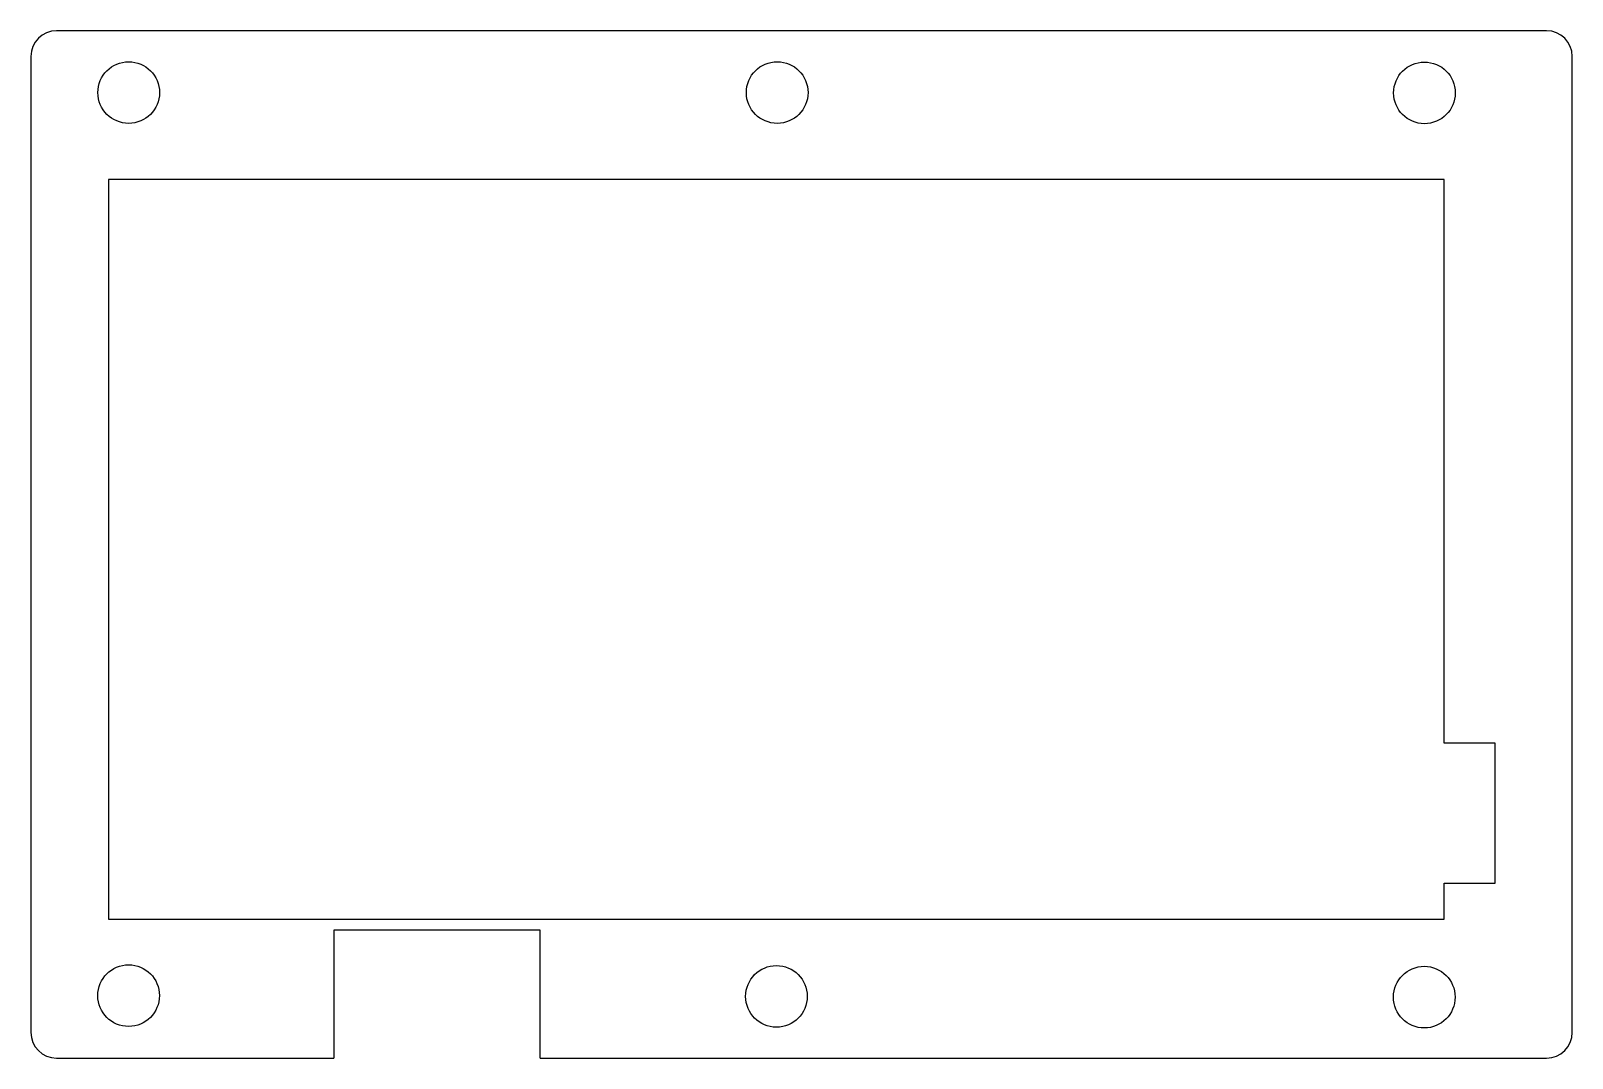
# Model space of a CAD drawing. Header units: millimetres. Extents: x 2 to 152, y 2 to 102.
import ezdxf

# ---------------------------------------------------------------- set-up
doc = ezdxf.new("R2010")
doc.units = ezdxf.units.MM
doc.layers.add('Body001', color=7, linetype='CONTINUOUS')

msp = doc.modelspace()

# ---------------------------------------------------------------- linework, layer by layer
at = {"layer": 'Body001'}
for p, q in [((4.95, 102.47, 2), (4.95, 102.47, 3)), ((149.95, 102.47, 2), (4.95, 102.47, 2)), ((149.95, 102.47, 3), (4.95, 102.47, 3)), ((4.95, 102.47, 2), (4.95, 102.47, 3)), ((149.95, 102.47, 2), (4.95, 102.47, 2)), ((149.95, 102.47, 3), (4.95, 102.47, 3)), ((149.95, 102.47, 2), (149.95, 102.47, 3)), ((149.95, 102.47, 2), (149.95, 102.47, 3)), ((2.45, 99.97, 2), (2.45, 99.97, 3)), ((2.45, 99.97, 2), (2.45, 4.97, 2)), ((2.45, 99.97, 3), (2.45, 4.97, 3)), ((2.45, 99.97, 2), (2.45, 99.97, 3)), ((2.45, 99.97, 2), (2.45, 4.97, 2)), ((2.45, 99.97, 3), (2.45, 4.97, 3)), ((152.45, 4.97, 2), (152.45, 99.97, 2)), ((152.45, 4.97, 3), (152.45, 99.97, 3)), ((152.45, 99.97, 2), (152.45, 99.97, 3)), ((152.45, 99.97, 2), (152.45, 99.97, 3)), ((152.45, 4.97, 2), (152.45, 99.97, 2)), ((152.45, 4.97, 3), (152.45, 99.97, 3)), ((14.97, 96.46, 3), (14.97, 96.46, 2)), ((14.97, 96.46, 3), (14.97, 96.46, 2)), ((78.08, 96.46, 3), (78.08, 96.46, 2)), ((78.08, 96.46, 3), (78.08, 96.46, 2)), ((141.07, 96.43, 3), (141.07, 96.43, 2)), ((141.07, 96.43, 3), (141.07, 96.43, 2)), ((10, 88, 2), (10, 16, 2)), ((140, 88, 2), (10, 88, 2)), ((10, 88, 3), (10, 16, 3)), ((140, 88, 3), (10, 88, 3)), ((10, 88, 3), (10, 88, 2)), ((10, 88, 3), (10, 16, 3)), ((10, 88, 2), (10, 16, 2)), ((10, 88, 3), (10, 88, 2)), ((140, 88, 3), (10, 88, 3)), ((140, 88, 2), (10, 88, 2)), ((140, 33.14, 2), (140, 88, 2)), ((140, 33.14, 3), (140, 88, 3)), ((140, 33.14, 3), (140, 88, 3)), ((140, 88, 3), (140, 88, 2)), ((140, 33.14, 2), (140, 88, 2)), ((140, 88, 3), (140, 88, 2)), ((144.95, 33.14, 2), (140, 33.14, 2)), ((144.95, 33.14, 3), (140, 33.14, 3)), ((140, 33.14, 3), (140, 33.14, 2)), ((144.95, 33.14, 3), (140, 33.14, 3)), ((144.95, 33.14, 2), (140, 33.14, 2)), ((140, 33.14, 3), (140, 33.14, 2)), ((144.95, 19.5, 2), (144.95, 33.14, 2)), ((144.95, 19.5, 3), (144.95, 33.14, 3)), ((144.95, 33.14, 3), (144.95, 33.14, 2)), ((144.95, 19.5, 3), (144.95, 33.14, 3)), ((144.95, 19.5, 2), (144.95, 33.14, 2)), ((144.95, 33.14, 3), (144.95, 33.14, 2)), ((140, 16, 2), (140, 19.5, 2)), ((140, 19.5, 2), (144.95, 19.5, 2)), ((140, 16, 3), (140, 19.5, 3)), ((140, 19.5, 3), (144.95, 19.5, 3)), ((140, 16, 3), (140, 19.5, 3)), ((140, 19.5, 3), (140, 19.5, 2)), ((140, 16, 2), (140, 19.5, 2)), ((140, 19.5, 3), (140, 19.5, 2)), ((140, 19.5, 3), (144.95, 19.5, 3)), ((140, 19.5, 2), (144.95, 19.5, 2)), ((144.95, 19.5, 3), (144.95, 19.5, 2)), ((144.95, 19.5, 3), (144.95, 19.5, 2)), ((10, 16, 2), (140, 16, 2)), ((10, 16, 3), (140, 16, 3)), ((10, 16, 3), (10, 16, 2)), ((10, 16, 3), (10, 16, 2)), ((10, 16, 3), (140, 16, 3)), ((10, 16, 2), (140, 16, 2)), ((140, 16, 3), (140, 16, 2)), ((140, 16, 3), (140, 16, 2)), ((52.02, 14.94, 2), (31.93, 14.94, 2)), ((31.93, 14.94, 2), (31.93, 2.47, 2)), ((52.02, 14.94, 3), (31.93, 14.94, 3)), ((31.93, 14.94, 3), (31.93, 2.47, 3)), ((31.93, 14.94, 3), (31.93, 14.94, 2)), ((52.02, 14.94, 3), (31.93, 14.94, 3)), ((52.02, 14.94, 2), (31.93, 14.94, 2)), ((31.93, 14.94, 3), (31.93, 2.47, 3)), ((31.93, 14.94, 2), (31.93, 2.47, 2)), ((31.93, 14.94, 3), (31.93, 14.94, 2)), ((52.02, 2.47, 2), (52.02, 14.94, 2)), ((52.02, 2.47, 3), (52.02, 14.94, 3)), ((52.02, 2.47, 3), (52.02, 14.94, 3)), ((52.02, 14.94, 3), (52.02, 14.94, 2)), ((52.02, 2.47, 2), (52.02, 14.94, 2)), ((52.02, 14.94, 3), (52.02, 14.94, 2)), ((14.96, 8.56, 3), (14.96, 8.56, 2)), ((14.96, 8.56, 3), (14.96, 8.56, 2)), ((78.01, 8.48, 3), (78.01, 8.48, 2)), ((78.01, 8.48, 3), (78.01, 8.48, 2)), ((141.05, 8.41, 3), (141.05, 8.41, 2)), ((141.05, 8.41, 3), (141.05, 8.41, 2)), ((2.45, 4.97, 2), (2.45, 4.97, 3)), ((2.45, 4.97, 2), (2.45, 4.97, 3)), ((152.45, 4.97, 2), (152.45, 4.97, 3)), ((152.45, 4.97, 2), (152.45, 4.97, 3)), ((4.95, 2.47, 2), (4.95, 2.47, 3)), ((4.95, 2.47, 2), (31.93, 2.47, 2)), ((4.95, 2.47, 3), (31.93, 2.47, 3)), ((4.95, 2.47, 2), (31.93, 2.47, 2)), ((4.95, 2.47, 3), (31.93, 2.47, 3)), ((4.95, 2.47, 2), (4.95, 2.47, 3)), ((31.93, 2.47, 2), (31.93, 2.47, 3)), ((31.93, 2.47, 2), (31.93, 2.47, 3)), ((52.02, 2.47, 2), (149.95, 2.47, 2)), ((52.02, 2.47, 3), (149.95, 2.47, 3)), ((52.02, 2.47, 2), (149.95, 2.47, 2)), ((52.02, 2.47, 3), (149.95, 2.47, 3)), ((52.02, 2.47, 3), (52.02, 2.47, 2)), ((52.02, 2.47, 3), (52.02, 2.47, 2)), ((149.95, 2.47, 2), (149.95, 2.47, 3)), ((149.95, 2.47, 2), (149.95, 2.47, 3))]:
    msp.add_line(p, q, dxfattribs=at)
for centre in [(11.97, 96.46, 2), (11.97, 96.46, 3), (11.97, 96.46, 3), (11.97, 96.46, 2), (75.08, 96.46, 2), (75.08, 96.46, 3), (75.08, 96.46, 3), (75.08, 96.46, 2), (138.07, 96.43, 2), (138.07, 96.43, 3), (138.07, 96.43, 3), (138.07, 96.43, 2), (11.96, 8.56, 2), (11.96, 8.56, 3), (11.96, 8.56, 3), (11.96, 8.56, 2), (75.01, 8.48, 2), (75.01, 8.48, 3), (75.01, 8.48, 3), (75.01, 8.48, 2), (138.05, 8.41, 2), (138.05, 8.41, 3), (138.05, 8.41, 3), (138.05, 8.41, 2)]:
    msp.add_circle(centre, 3, dxfattribs=at)
for centre, start, end in [((4.95, 99.97, 2), 90, 180), ((4.95, 99.97, 3), 90, 180), ((4.95, 99.97, 2), 90, 180), ((4.95, 99.97, 3), 90, 180), ((149.95, 99.97, 2), 0, 90), ((149.95, 99.97, 3), 0, 90), ((149.95, 99.97, 2), 0, 90), ((149.95, 99.97, 3), 0, 90), ((4.95, 4.97, 2), 180, -90), ((4.95, 4.97, 3), 180, -90), ((4.95, 4.97, 2), 180, -90), ((4.95, 4.97, 3), 180, -90), ((149.95, 4.97, 2), -90, 0), ((149.95, 4.97, 3), -90, 0), ((149.95, 4.97, 2), -90, 0), ((149.95, 4.97, 3), -90, 0)]:
    msp.add_arc(centre, 2.5, start, end, dxfattribs=at)

doc.saveas('drawing.dxf')
